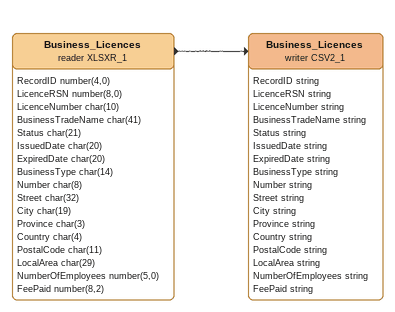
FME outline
Business_Licences (reader XLSXR_1)
    attributes: RecordID number(4,0), LicenceRSN number(8,0), LicenceNumber char(10), BusinessTradeName char(41), Status char(21), IssuedDate char(20), ExpiredDate char(20), BusinessType char(14), Number char(8), Street char(32), City char(19), Province char(3), Country char(4), PostalCode char(11), LocalArea char(29), NumberOfEmployees number(5,0), FeePaid number(8,2)
    -> Business_Licences (writer CSV2_1)
Business_Licences (writer CSV2_1)
    attributes: RecordID string, LicenceRSN string, LicenceNumber string, BusinessTradeName string, Status string, IssuedDate string, ExpiredDate string, BusinessType string, Number string, Street string, City string, Province string, Country string, PostalCode string, LocalArea string, NumberOfEmployees string, FeePaid string
